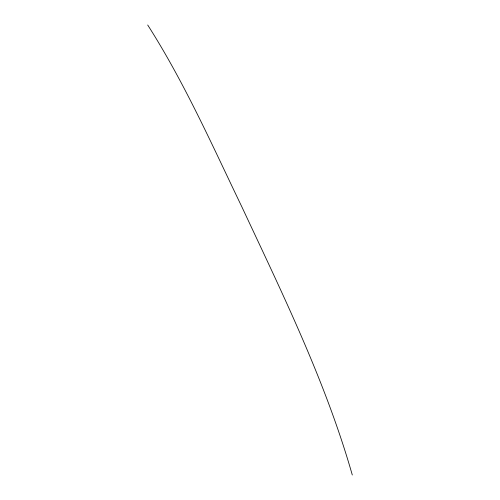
<?xml version="1.0" encoding="UTF-8"?>
<svg xmlns="http://www.w3.org/2000/svg" width="500" height="500" viewBox="0 0 500 500"><rect width="100%" height="100%" fill="white"/><g stroke="black" fill="none" stroke-linecap="round" stroke-linejoin="round"><path stroke-width="0.75" d="M147.7 25C184.575 82.731 212.344 145.6 242.013 207.175C282.881 294.606 325.719 381.894 352.3 475"/></g></svg>
